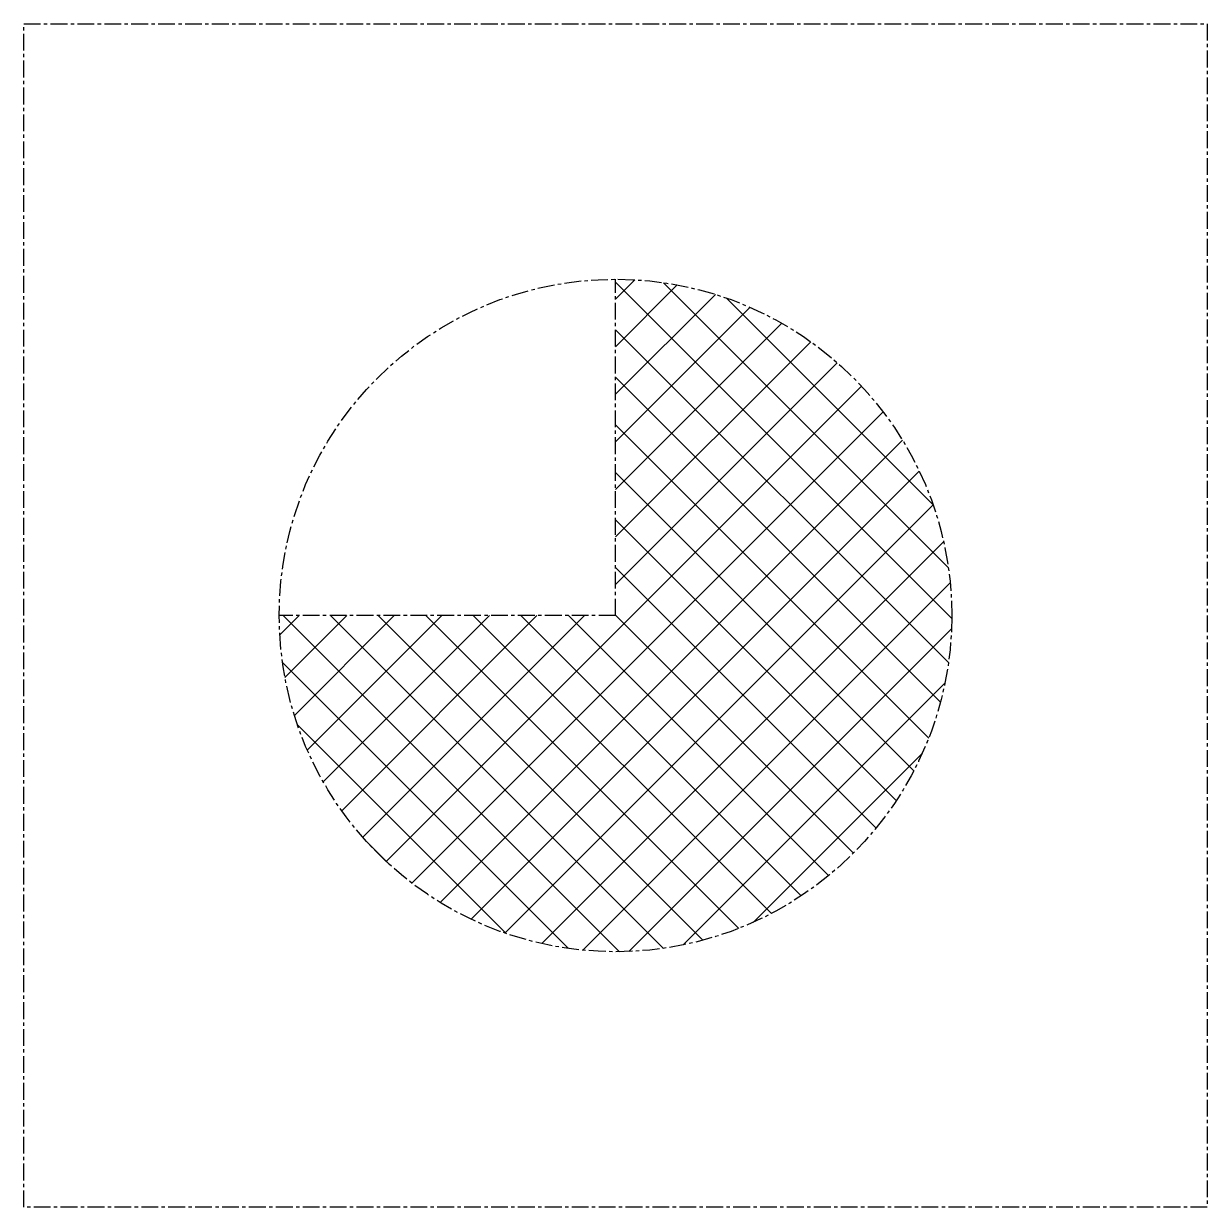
# Model space of a CAD drawing. Header units: inches. Extents: x -1640460 to 2672754, y -1012 to 1209503.
# Drawn here: x 8118.9 to 8206.9, y -1012.1 to -924.1 of the extents above; entities that cross this region are included whole.
import ezdxf

# ---------------------------------------------------------------- set-up
doc = ezdxf.new("R2010")
doc.units = ezdxf.units.IN
doc.header["$MEASUREMENT"] = 0
doc.linetypes.add('CENTER', pattern=[2, 1.25, -0.25, 0.25, -0.25])

msp = doc.modelspace()

# ---------------------------------------------------------------- hatches: boundary and pattern name
at = {"linetype": 'CENTER'}
h = msp.add_hatch(dxfattribs=at)
h.set_pattern_fill('ANSI37', color=256, scale=20, style=0)
h.paths.add_polyline_path([(8187.914, -968.136, 0.414214), (8162.914, -943.136), (8162.914, -968.136), (8137.914, -968.136, 1)])

# ---------------------------------------------------------------- linework, layer by layer
for p, q in [((8118.914, -924.136), (8206.914, -924.136)), ((8118.914, -1012.136), (8118.914, -924.136)), ((8206.914, -924.136), (8206.914, -1012.136)), ((8162.914, -968.136), (8162.914, -943.136)), ((8162.914, -968.136), (8137.914, -968.136)), ((8206.914, -1012.136), (8118.914, -1012.136))]:
    msp.add_line(p, q, dxfattribs=at)
msp.add_circle((8162.914, -968.136), 25, dxfattribs=at)

doc.saveas('drawing.dxf')
